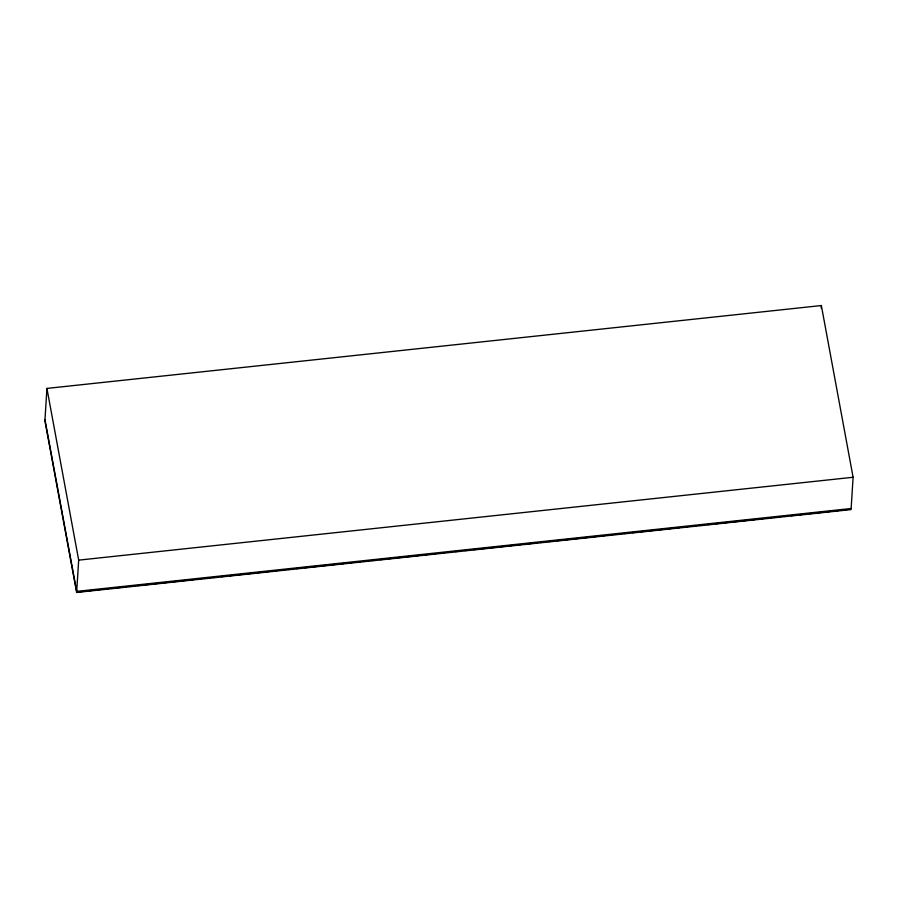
<?xml version="1.0" encoding="UTF-8"?>
<svg xmlns="http://www.w3.org/2000/svg" width="898" height="898" viewBox="0 0 898 898"><rect width="100%" height="100%" fill="white"/><g stroke="black" fill="none" stroke-linecap="round" stroke-linejoin="round"><path stroke-width="1.35" d="M46.932 388.419L44.9 420.735L76.644 592.456L851.068 509.581L853.1 477.265L821.356 305.545L46.932 388.419L78.676 560.139L76.644 592.456M821.187 308.239L821.356 305.545M78.676 560.139L853.1 477.265M851.136 508.504L76.712 591.378L44.967 419.658M79.058 591.838L83.245 591.4M86.028 591.097L91.596 590.502M94.391 590.199L99.959 589.604M104.134 589.155L108.321 588.706M111.105 588.415L126.438 586.776M129.222 586.473L134.79 585.878M137.585 585.575L151.515 584.093M154.299 583.79L159.878 583.195M162.661 582.892L176.592 581.41M179.376 581.107L184.954 580.512M187.738 580.209L193.317 579.614M196.101 579.322L201.668 578.716M204.463 578.424L210.031 577.829M212.815 577.526L218.394 576.931M221.177 576.639L226.756 576.033M229.54 575.741L235.108 575.147M237.903 574.843L243.47 574.249M246.254 573.945L251.833 573.351M254.617 573.059L260.196 572.464M262.979 572.161L268.547 571.566M271.342 571.263L276.91 570.668M279.693 570.376L285.272 569.781M288.056 569.478L293.635 568.883M296.419 568.58L301.986 567.985M304.781 567.693L310.349 567.087M313.133 566.795L318.711 566.2M321.495 565.897L327.074 565.302M329.858 564.999L335.437 564.404M338.22 564.112L343.788 563.517M346.583 563.214L352.151 562.619M354.935 562.316L360.513 561.721M363.297 561.43L368.876 560.835M371.66 560.532L377.227 559.937M380.022 559.634L385.59 559.039M388.374 558.747L393.953 558.141M396.736 557.849L402.315 557.254M405.099 556.951L410.667 556.356M413.462 556.053L419.029 555.458M421.813 555.166L427.392 554.571M430.176 554.268L435.755 553.673M439.93 553.224L444.106 552.775M448.293 552.326L452.469 551.888M455.252 551.585L460.831 550.99M465.007 550.541L469.194 550.092M473.369 549.643L477.545 549.194M480.34 548.903L487.3 548.162M490.095 547.859L495.662 547.264M498.446 546.961L512.388 545.468M515.171 545.176L520.739 544.581M523.534 544.278L537.464 542.785M540.248 542.493L545.827 541.898M548.611 541.595L554.178 541M556.973 540.697L562.541 540.102M565.325 539.81L570.904 539.215M573.687 538.912L579.266 538.317M582.05 538.014L587.618 537.419M590.413 537.127L595.98 536.521M598.764 536.229L604.343 535.635M607.127 535.331L612.705 534.737M615.489 534.433L621.057 533.839M623.852 533.547L629.419 532.952M632.203 532.649L637.782 532.054M640.566 531.751L646.145 531.156M648.928 530.864L654.507 530.269M657.291 529.966L662.859 529.371M665.654 529.068L671.221 528.473M674.005 528.181L679.584 527.575M682.368 527.283L687.947 526.688M690.73 526.385L696.298 525.79M699.093 525.498L704.661 524.892M707.444 524.6L713.023 524.005M715.807 523.702L721.386 523.107M724.17 522.804L729.737 522.209M732.532 521.918L738.1 521.323M740.884 521.02L746.463 520.425M749.246 520.122L754.825 519.527M759.001 519.078L763.177 518.64M765.972 518.337L771.539 517.742M774.323 517.439L779.902 516.844M784.077 516.395L788.264 515.946M791.048 515.654L796.616 515.059M799.411 514.756L804.978 514.161M809.165 513.712L813.341 513.263M816.125 512.971L821.704 512.376M824.487 512.073L830.055 511.478M834.242 511.029L838.418 510.58M841.202 510.289L846.78 509.694"/></g></svg>
